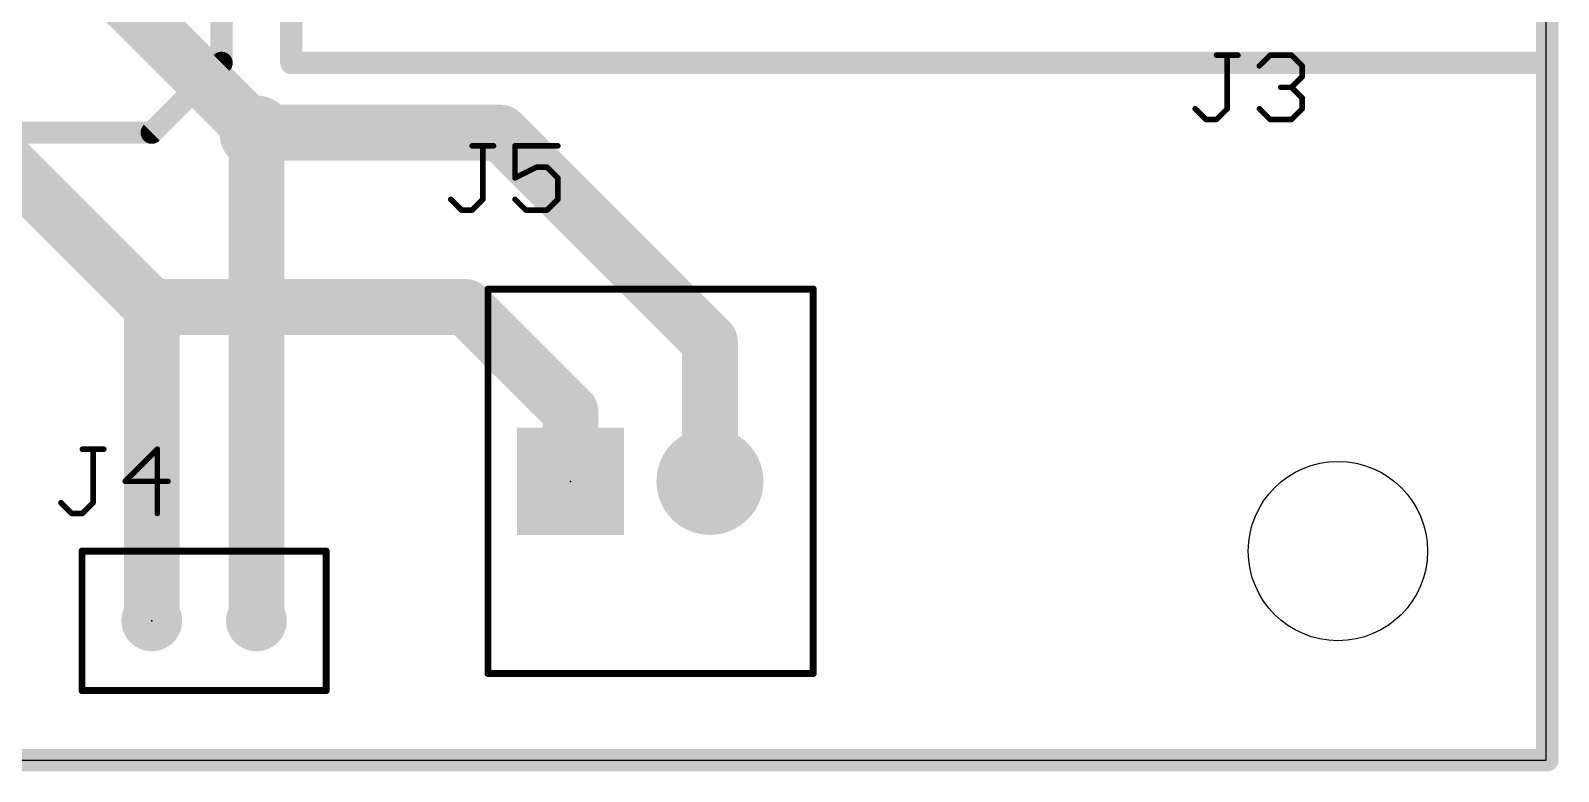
# Model space of a CAD drawing. Extents: x -0.01 to 2.71, y -0.01 to 2.3.
# Drawn here: x 1.613 to 2.708, y -0.008 to 0.523 of the extents above; entities that cross this region are included whole.
import ezdxf

# ---------------------------------------------------------------- set-up
doc = ezdxf.new("R2010")
doc.units = 0
for name, color, linetype in [('1', 22, 'CONTINUOUS'), ('16', 175, 'CONTINUOUS'), ('17', 82, 'CONTINUOUS'), ('18', 82, 'CONTINUOUS'), ('20', 7, 'CONTINUOUS'), ('21', 253, 'CONTINUOUS'), ('23', 7, 'CONTINUOUS'), ('25', 253, 'CONTINUOUS')]:
    doc.layers.add(name, color=color, linetype=linetype)

# ---------------------------------------------------------------- blocks, each defined once
blk = doc.blocks.new('ROUNDP')
at = {"const_width": 0.5}
blk.add_lwpolyline([(0, -0.25, 1), (0, 0.25, 1), (0, -0.25)], format="xyb", dxfattribs=at)
blk = doc.blocks.new('SQUAREP')
blk.add_solid([(-0.5, -0.5), (0.5, -0.5), (-0.5, 0.5), (0.5, 0.5)])
blk = doc.blocks.new('ROUNDV')
at = {"const_width": 0.5}
blk.add_lwpolyline([(0, -0.25, 1), (0, 0.25, 1), (0, -0.25)], format="xyb", dxfattribs=at)

msp = doc.modelspace()

# ---------------------------------------------------------------- linework, layer by layer
at = {"layer": '1'}
for points, const_width in [([(1.75, 0.5), (1.75, 2.25)], 0.016), ([(1.8, 2.25), (1.8, 0.5)], 0.016), ([(2.7, 0.5), (2.7, 2.25)], 0.016), ([(1.7, 0.45), (1.75, 0.5)], 0.016), ([(1.8, 0.5), (2.7, 0.5)], 0.016), ([(1.775, 0.45), (1.775, 0.1)], 0.04), ([(1.95, 0.45), (1.775, 0.45)], 0.04), ([(2.1, 0.3), (1.95, 0.45)], 0.04), ([(1.35, 0.45), (1.7, 0.45)], 0.016), ([(2.1, 0.2), (2.1, 0.3)], 0.04)]:
    msp.add_lwpolyline(points, dxfattribs=dict(at, const_width=const_width))
for points, const_width in [([(1.746, 0.5, 1), (1.754, 0.5)], 0.008), ([(1.752828, 0.497172, 1), (1.747172, 0.502828)], 0.008), ([(1.8, 0.504, 1), (1.8, 0.496)], 0.008), ([(1.796, 0.5, 1), (1.804, 0.5)], 0.008), ([(2.696, 0.5, 1), (2.704, 0.5)], 0.008), ([(2.7, 0.496, 1), (2.7, 0.504)], 0.008), ([(1.785, 0.45, 1), (1.765, 0.45)], 0.02), ([(1.775, 0.46, 1), (1.775, 0.44)], 0.02), ([(1.957071, 0.457071, 1), (1.942929, 0.442929)], 0.02), ([(1.95, 0.44, 1), (1.95, 0.46)], 0.02), ([(1.697172, 0.452828, 1), (1.702828, 0.447172)], 0.008), ([(1.7, 0.446, 1), (1.7, 0.454)], 0.008), ([(2.11, 0.3, 1), (2.09, 0.3)], 0.02), ([(2.092929, 0.292929, 1), (2.107071, 0.307071)], 0.02), ([(2.09, 0.2, 1), (2.11, 0.2)], 0.02), ([(1.765, 0.1, 1), (1.785, 0.1)], 0.02)]:
    msp.add_lwpolyline(points, format="xyb", dxfattribs=dict(at, const_width=const_width))
at = {"layer": '16'}
for points, const_width in [([(2.7, 2.25), (2.7, 0)], 0.016), ([(1.5, 0.725), (1.775, 0.45)], 0.04), ([(1.5, 0.525), (1.7, 0.325)], 0.04), ([(1.7, 0.325), (1.7, 0.1)], 0.04), ([(1.925, 0.325), (1.7, 0.325)], 0.04), ([(2, 0.25), (1.925, 0.325)], 0.04), ([(2, 0.2), (2, 0.25)], 0.04), ([(2.7, 0), (0, 0)], 0.016)]:
    msp.add_lwpolyline(points, dxfattribs=dict(at, const_width=const_width))
for points, const_width in [([(1.767929, 0.442929, 1), (1.782071, 0.457071)], 0.02), ([(1.71, 0.325, 1), (1.69, 0.325)], 0.02), ([(1.7, 0.335, 1), (1.7, 0.315)], 0.02), ([(1.692929, 0.317929, 1), (1.707071, 0.332071)], 0.02), ([(1.932071, 0.332071, 1), (1.917929, 0.317929)], 0.02), ([(1.925, 0.315, 1), (1.925, 0.335)], 0.02), ([(2.01, 0.25, 1), (1.99, 0.25)], 0.02), ([(1.992929, 0.242929, 1), (2.007071, 0.257071)], 0.02), ([(1.99, 0.2, 1), (2.01, 0.2)], 0.02), ([(1.69, 0.1, 1), (1.71, 0.1)], 0.02), ([(2.696, 0, 1), (2.704, 0)], 0.008), ([(2.7, -0.004, 1), (2.7, 0.004)], 0.008)]:
    msp.add_lwpolyline(points, format="xyb", dxfattribs=dict(at, const_width=const_width))
at = {"layer": '20'}
for p, q in [((2.699213, 0), (2.699213, 2.299508)), ((0, 0), (2.699213, 0))]:
    msp.add_line(p, q, dxfattribs=at)
msp.add_circle((2.55, 0.15), 0.06425, dxfattribs=at)
at = {"layer": '21', "const_width": 0.005}
for points in [[(1.940945, 0.337795), (2.174016, 0.337795)], [(1.940945, 0.062205), (1.940945, 0.337795)], [(2.174016, 0.337795), (2.174016, 0.062205)], [(1.65, 0.05), (1.65, 0.15)], [(1.65, 0.15), (1.825, 0.15)], [(1.825, 0.15), (1.825, 0.05)], [(2.174016, 0.062205), (1.940945, 0.062205)], [(1.825, 0.05), (1.65, 0.05)]]:
    msp.add_lwpolyline(points, dxfattribs=at)
at = {"layer": '21', "const_width": 0.0025}
for points in [[(1.940945, 0.339045, 1), (1.940945, 0.336545)], [(1.942195, 0.337795, 1), (1.939695, 0.337795)], [(2.175266, 0.337795, 1), (2.172766, 0.337795)], [(2.174016, 0.336545, 1), (2.174016, 0.339045)], [(1.65125, 0.15, 1), (1.64875, 0.15)], [(1.65, 0.15125, 1), (1.65, 0.14875)], [(1.82625, 0.15, 1), (1.82375, 0.15)], [(1.825, 0.14875, 1), (1.825, 0.15125)], [(1.940945, 0.063455, 1), (1.940945, 0.060955)], [(1.939695, 0.062205, 1), (1.942195, 0.062205)], [(2.172766, 0.062205, 1), (2.175266, 0.062205)], [(2.174016, 0.060955, 1), (2.174016, 0.063455)], [(1.65, 0.05125, 1), (1.65, 0.04875)], [(1.64875, 0.05, 1), (1.65125, 0.05)], [(1.82375, 0.05, 1), (1.82625, 0.05)], [(1.825, 0.04875, 1), (1.825, 0.05125)]]:
    msp.add_lwpolyline(points, format="xyb", dxfattribs=at)
at = {"layer": '23'}
for p in [(2, 0.2), (1.7, 0.1)]:
    msp.add_point(p, dxfattribs=at)
at = {"layer": '25', "const_width": 0.004}
for points in [[(2.463016, 0.50552), (2.478362, 0.50552)], [(2.470689, 0.467153), (2.470689, 0.50552)], [(2.493709, 0.497846), (2.501382, 0.50552)], [(2.501382, 0.50552), (2.516728, 0.50552)], [(2.516728, 0.50552), (2.524401, 0.497846)], [(2.524401, 0.497846), (2.524401, 0.490173)], [(2.516728, 0.4825), (2.509055, 0.4825)], [(2.524401, 0.490173), (2.516728, 0.4825)], [(2.516728, 0.4825), (2.524401, 0.474827)], [(2.524401, 0.474827), (2.524401, 0.467153)], [(2.447669, 0.467153), (2.455342, 0.45948)], [(2.455342, 0.45948), (2.463016, 0.45948)], [(2.463016, 0.45948), (2.470689, 0.467153)], [(2.501382, 0.45948), (2.493709, 0.467153)], [(2.516728, 0.45948), (2.501382, 0.45948)], [(2.524401, 0.467153), (2.516728, 0.45948)], [(1.929598, 0.440559), (1.944945, 0.440559)], [(1.937272, 0.402193), (1.937272, 0.440559)], [(1.990984, 0.440559), (1.960291, 0.440559)], [(1.960291, 0.440559), (1.960291, 0.417539)], [(1.960291, 0.417539), (1.975638, 0.425212)], [(1.975638, 0.425212), (1.983311, 0.425212)], [(1.983311, 0.425212), (1.990984, 0.417539)], [(1.990984, 0.417539), (1.990984, 0.402193)], [(1.914252, 0.402193), (1.921925, 0.39452)], [(1.921925, 0.39452), (1.929598, 0.39452)], [(1.929598, 0.39452), (1.937272, 0.402193)], [(1.967964, 0.39452), (1.960291, 0.402193)], [(1.983311, 0.39452), (1.967964, 0.39452)], [(1.990984, 0.402193), (1.983311, 0.39452)], [(1.650268, 0.223039), (1.665614, 0.223039)], [(1.657941, 0.184673), (1.657941, 0.223039)], [(1.70398, 0.223039), (1.680961, 0.20002)], [(1.70398, 0.177), (1.70398, 0.223039)], [(1.680961, 0.20002), (1.711653, 0.20002)], [(1.634921, 0.184673), (1.642594, 0.177)], [(1.650268, 0.177), (1.657941, 0.184673)], [(1.642594, 0.177), (1.650268, 0.177)]]:
    msp.add_lwpolyline(points, dxfattribs=at)
at = {"layer": '25', "const_width": 0.002}
for points in [[(2.463016, 0.50652, 1), (2.463016, 0.50452)], [(2.471689, 0.50552, 1), (2.469689, 0.50552)], [(2.478362, 0.50452, 1), (2.478362, 0.50652)], [(2.501382, 0.50652, 1), (2.501382, 0.50452)], [(2.502089, 0.504812, 1), (2.500675, 0.506227)], [(2.517435, 0.506227, 1), (2.516021, 0.504812)], [(2.516728, 0.50452, 1), (2.516728, 0.50652)], [(2.493001, 0.498553, 1), (2.494416, 0.497139)], [(2.525401, 0.497846, 1), (2.523401, 0.497846)], [(2.523694, 0.497139, 1), (2.525108, 0.498553)], [(2.509055, 0.4835, 1), (2.509055, 0.4815)], [(2.517435, 0.483207, 1), (2.516021, 0.481793)], [(2.516021, 0.483207, 1), (2.517435, 0.481793)], [(2.516728, 0.4815, 1), (2.516728, 0.4835)], [(2.523401, 0.490173, 1), (2.525401, 0.490173)], [(2.525108, 0.489466, 1), (2.523694, 0.49088)], [(2.525401, 0.474827, 1), (2.523401, 0.474827)], [(2.523694, 0.47412, 1), (2.525108, 0.475534)], [(2.448376, 0.467861, 1), (2.446962, 0.466446)], [(2.455342, 0.46048, 1), (2.455342, 0.45848)], [(2.454635, 0.458773, 1), (2.45605, 0.460187)], [(2.462309, 0.460187, 1), (2.463723, 0.458773)], [(2.463016, 0.45848, 1), (2.463016, 0.46048)], [(2.469689, 0.467153, 1), (2.471689, 0.467153)], [(2.471396, 0.466446, 1), (2.469982, 0.467861)], [(2.494416, 0.467861, 1), (2.493001, 0.466446)], [(2.501382, 0.46048, 1), (2.501382, 0.45848)], [(2.500675, 0.458773, 1), (2.502089, 0.460187)], [(2.516021, 0.460187, 1), (2.517435, 0.458773)], [(2.516728, 0.45848, 1), (2.516728, 0.46048)], [(2.523401, 0.467153, 1), (2.525401, 0.467153)], [(2.525108, 0.466446, 1), (2.523694, 0.467861)], [(1.929598, 0.441559, 1), (1.929598, 0.439559)], [(1.938272, 0.440559, 1), (1.936272, 0.440559)], [(1.944945, 0.439559, 1), (1.944945, 0.441559)], [(1.960291, 0.441559, 1), (1.960291, 0.439559)], [(1.961291, 0.440559, 1), (1.959291, 0.440559)], [(1.990984, 0.439559, 1), (1.990984, 0.441559)], [(1.975638, 0.426212, 1), (1.975638, 0.424212)], [(1.976085, 0.424318, 1), (1.97519, 0.426107)], [(1.984018, 0.42592, 1), (1.982604, 0.424505)], [(1.983311, 0.424212, 1), (1.983311, 0.426212)], [(1.959844, 0.418434, 1), (1.960739, 0.416645)], [(1.959291, 0.417539, 1), (1.961291, 0.417539)], [(1.991984, 0.417539, 1), (1.989984, 0.417539)], [(1.990277, 0.416832, 1), (1.991691, 0.418246)], [(1.914959, 0.4029, 1), (1.913545, 0.401486)], [(1.921925, 0.39552, 1), (1.921925, 0.39352)], [(1.921218, 0.393813, 1), (1.922632, 0.395227)], [(1.928891, 0.395227, 1), (1.930306, 0.393813)], [(1.929598, 0.39352, 1), (1.929598, 0.39552)], [(1.936272, 0.402193, 1), (1.938272, 0.402193)], [(1.937979, 0.401486, 1), (1.936565, 0.4029)], [(1.960998, 0.4029, 1), (1.959584, 0.401486)], [(1.967964, 0.39552, 1), (1.967964, 0.39352)], [(1.967257, 0.393813, 1), (1.968672, 0.395227)], [(1.982604, 0.395227, 1), (1.984018, 0.393813)], [(1.983311, 0.39352, 1), (1.983311, 0.39552)], [(1.989984, 0.402193, 1), (1.991984, 0.402193)], [(1.991691, 0.401486, 1), (1.990277, 0.4029)], [(1.650268, 0.224039, 1), (1.650268, 0.222039)], [(1.658941, 0.223039, 1), (1.656941, 0.223039)], [(1.665614, 0.222039, 1), (1.665614, 0.224039)], [(1.70498, 0.223039, 1), (1.70298, 0.223039)], [(1.704687, 0.222332, 1), (1.703273, 0.223746)], [(1.680961, 0.20102, 1), (1.680961, 0.19902)], [(1.680254, 0.200727, 1), (1.681668, 0.199312)], [(1.711653, 0.19902, 1), (1.711653, 0.20102)], [(1.635628, 0.18538, 1), (1.634214, 0.183966)], [(1.658648, 0.183966, 1), (1.657234, 0.18538)], [(1.642594, 0.178, 1), (1.642594, 0.176)], [(1.641887, 0.176293, 1), (1.643302, 0.177707)], [(1.649561, 0.177707, 1), (1.650975, 0.176293)], [(1.650268, 0.176, 1), (1.650268, 0.178)], [(1.656941, 0.184673, 1), (1.658941, 0.184673)], [(1.70298, 0.177, 1), (1.70498, 0.177)]]:
    msp.add_lwpolyline(points, format="xyb", dxfattribs=at)

# ---------------------------------------------------------------- block references
at = {"layer": '17', "rotation": 90}
for name, p, xscale, yscale in [('SQUAREP', (2, 0.2), 0.076772, 0.076772), ('SQUAREP', (2, 0.2), 0.076772, 0.076772), ('ROUNDP', (2.1, 0.2), 0.076772, 0.076772), ('ROUNDP', (2.1, 0.2), 0.076772, 0.076772), ('ROUNDP', (1.7, 0.1), 0.043559, 0.043559), ('ROUNDP', (1.7, 0.1), 0.043559, 0.043559), ('ROUNDP', (1.775, 0.1), 0.043559, 0.043559), ('ROUNDP', (1.775, 0.1), 0.043559, 0.043559)]:
    msp.add_blockref(name, p, dxfattribs=dict(at, xscale=xscale, yscale=yscale))
at = {"layer": '18', "xscale": 0.05315, "yscale": 0.05315}
msp.add_blockref('ROUNDV', (1.775, 0.45), dxfattribs=at)
msp.add_blockref('ROUNDV', (1.775, 0.45), dxfattribs=at)

doc.saveas('drawing.dxf')
